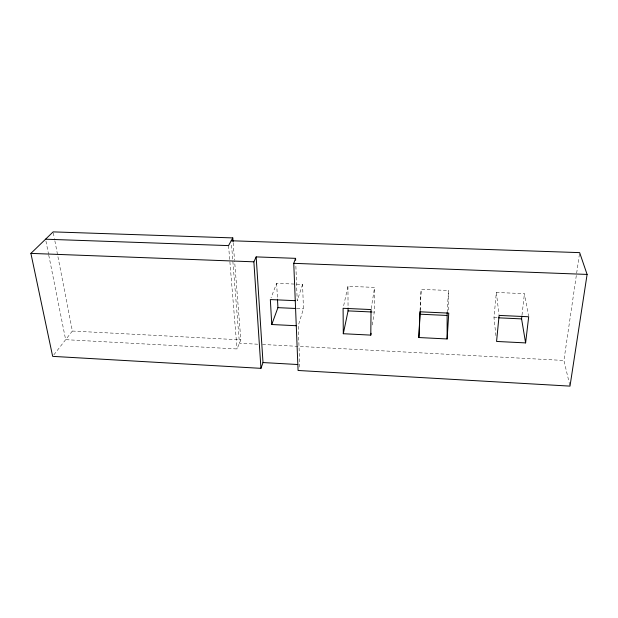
<?xml version="1.0" encoding="UTF-8"?>
<svg xmlns="http://www.w3.org/2000/svg" width="618" height="618" viewBox="0 0 618 618"><rect width="100%" height="100%" fill="white"/><g stroke="black" fill="none" stroke-linecap="round" stroke-linejoin="round"><path stroke-width="0.46" stroke-dasharray="3.09 2.32" d="M372.314 324.983L374.261 312.09L374.578 287.401L347.949 286.296L343.291 307.37M420.232 310.383L421.159 289.34L448.498 290.483L448.745 312.175M420.047 310.862L421.159 289.34M447.131 312.561L448.498 290.483M495.945 335.721L493.975 317.613L496.339 292.476L524.435 293.643L528.521 315.844M522.001 315.149L524.435 293.643M569.788 385.199L563.91 360.456L579.653 252.623M371.202 308.645L374.578 287.401M299.019 367.138L299.722 364.635L298.208 325.825L303.446 308.83L302.588 284.404L276.648 283.33L271.032 297.783M302.588 284.404L297.227 300.765L295.798 264.133M48.752 255.164L65.639 339.676L237.042 348.961L240.835 339.869L234.601 260.989M53.836 354.848L72.368 331.039L54.593 239.436M296.825 308.521L303.446 308.83M372.391 312.005L374.261 312.09M493.975 317.613L497.784 317.791M72.368 331.039L240.835 339.869M257.721 344.211L239.429 343.237L231.441 243.631M262.534 344.465L563.91 360.456M45.933 241.082L48.559 254.23M53.31 232.831L54.407 238.494M496.339 292.476L498.989 314.462M228.552 245.601L237.042 348.961M233.156 242.712L234.523 260.031M276.648 283.33L277.436 298.293M347.949 286.296L348.05 307.1"/><path stroke-width="0.93" d="M370.785 335.111L371.055 309.564L343.09 308.289L343.299 333.728L370.785 335.111L371.063 333.272M418.873 337.536L420.001 311.804L448.761 313.117L447.123 338.958L418.873 337.536L420.194 311.333M447.123 338.958L447.131 312.561M525.609 342.905L528.691 316.764L499.105 315.412L496.563 341.445L525.609 342.905L521.577 318.888L521.893 316.084M231.209 240.757L579.653 252.623L587.1 274.423L570.005 386.119L298.077 370.476L293.751 263.33L295.574 258.347L256.169 256.895L253.874 261.816L260.95 368.343L52.654 356.362L30.9 253.388L53.125 231.881L232.777 237.907L233.079 241.754M343.299 333.728L348.073 310.885L348.058 308.05M260.95 368.343L263.005 362.557L256.169 256.895M296.323 325.732L271.758 324.52L277.922 307.648L277.482 299.228M232.777 237.907L228.552 245.601L45.562 239.205M30.9 253.388L253.874 261.816M293.751 263.33L587.1 274.423M295.311 300.68L270.336 299.568L271.758 324.52M277.922 307.648L295.883 308.475M348.073 310.885L371.457 311.966M420.062 314.207L446.945 315.443M498.734 317.83L521.577 318.888M263.005 362.557L297.837 364.527M295.574 258.347L295.651 260.278"/></g></svg>
